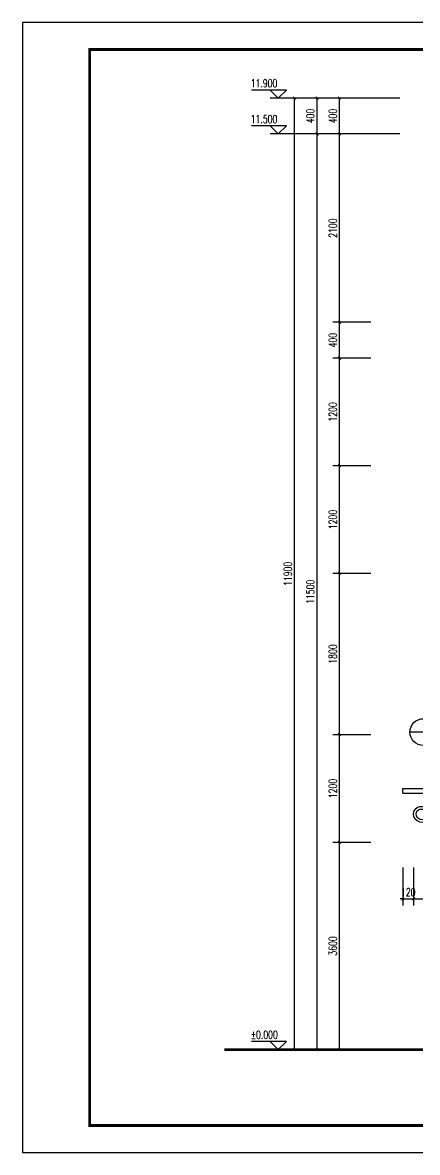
# Model space of a CAD drawing. Extents: x 63793 to 231107, y 20849 to 337643.
# Drawn here: x 139055 to 143463, y 47241 to 59841 of the extents above; entities that cross this region are included whole.
import ezdxf

# ---------------------------------------------------------------- set-up
doc = ezdxf.new("R2010")
doc.units = 0
doc.header["$LTSCALE"] = 1000
doc.header["$MEASUREMENT"] = 0
for name, color, linetype in [('A-ELEV-玻璃幕墙', 142, 'Continuous'), ('AXIS', 3, 'Continuous'), ('DIM_ELEV', 3, 'Continuous'), ('PUB_DIM', 3, 'Continuous'), ('PUB_TEXT', 7, 'Continuous'), ('PUB_TITLE', 4, 'Continuous')]:
    doc.layers.add(name, color=color, linetype=linetype)
doc.styles.add('_TCH_DIM', font='SIMPLEX', dxfattribs={"bigfont": 'GBCBIG'})
doc.styles.add('_TCH_DIM_T3', font='SIMPLEX', dxfattribs={"width": 0.705882, "bigfont": 'GBCBIG'})
doc.dimstyles.new('_TCH_ARCH&&30', dxfattribs={"dimtxt": 89.25, "dimasz": 30, "dimexe": 75, "dimexo": 90, "dimgap": 30, "dimtad": 1, "dimdec": 0, "dimzin": 0, "dimdsep": 46, "dimtxsty": '_TCH_DIM_T3', "dimblk": 'ARCHTICK', "dimcen": 0.09, "dimclrt": 7, "dimazin": 2, "dimtfac": 1, "dimtdec": 0, "dimtix": 1, "dimtmove": 2, "dimatfit": 3, "dimldrblk": 'ARCHTICK', "dimfxl": 0, "dimtolj": 1, "dimtzin": 0, "dimarcsym": 0})

# ---------------------------------------------------------------- blocks, each defined once
blk = doc.blocks.new('ddd')
at = {"layer": 'A-ELEV-玻璃幕墙'}
for p, q in [((219058, -84048), (216538, -84048)), ((219058, -84098), (216538, -84098)), ((216728, -84248), (216728, -84098)), ((216758, -84248), (216758, -84098)), ((217370, -84248), (217370, -84098)), ((217400, -84248), (217400, -84098)), ((218016, -84248), (218016, -84098)), ((218046, -84248), (218046, -84098)), ((218675, -84248), (218675, -84098)), ((218705, -84248), (218705, -84098)), ((219058, -84098), (219058, -84048)), ((218872, -84248), (216538, -84248)), ((218872, -84278), (216538, -84278)), ((218871, -84389), (216538, -84500)), ((218872, -84419), (216538, -84530))]:
    blk.add_line(p, q, dxfattribs=at)
for centre in [(216949, -84365), (217450, -84350), (218034, -84350), (218588, -84341)]:
    blk.add_circle(centre, 35, dxfattribs=at)
for radius in [58.4, 88.4]:
    blk.add_arc((218850, -84334), radius, 284.4298, 75.5702, dxfattribs=at)
blk = doc.blocks.new('_ArchTick')
at = {"color": 0, "linetype": 'ByBlock', "const_width": 0.4}
blk.add_lwpolyline([(-0.5, -0.5), (0.5, 0.5)], dxfattribs=at)
blk = doc.blocks.new('*D372')
at = {"layer": 'Defpoints', "color": 0, "transparency": 16777216}
for p in [(143420, 50507), (145820, 50507), (145820, 50068)]:
    blk.add_point(p, dxfattribs=at)
at = {"layer": 'PUB_DIM', "color": 0, "lineweight": -2, "transparency": 16777216}
for p, q in [((143420, 50417), (143420, 49993)), ((145820, 50417), (145820, 49993)), ((143420, 50068), (145820, 50068))]:
    blk.add_line(p, q, dxfattribs=at)
at = {"layer": 'PUB_DIM', "color": 0, "lineweight": -2, "transparency": 16777216, "xscale": 30, "yscale": 30, "zscale": 30, "rotation": 180}
blk.add_blockref('_ArchTick', (143420, 50068), dxfattribs=at)
at = {"layer": 'PUB_DIM', "color": 0, "lineweight": -2, "transparency": 16777216, "xscale": 30, "yscale": 30, "zscale": 30}
blk.add_blockref('_ArchTick', (145820, 50068), dxfattribs=at)
at = {"layer": 'PUB_DIM', "color": 7, "transparency": 16777216, "insert": (144620, 50143), "char_height": 89.2, "attachment_point": 5, "style": '_TCH_DIM_T3'}
blk.add_mtext('\\A1;2400', dxfattribs=at)
blk = doc.blocks.new('*D373')
at = {"layer": 'Defpoints', "color": 0, "transparency": 16777216}
for p in [(143300, 50507), (143420, 50507), (143420, 50068)]:
    blk.add_point(p, dxfattribs=at)
at = {"layer": 'PUB_DIM', "color": 0, "lineweight": -2, "transparency": 16777216}
for p, q in [((143300, 50417), (143300, 49993)), ((143420, 50417), (143420, 49993)), ((143300, 50068), (143270, 50068)), ((143300, 50068), (143420, 50068)), ((143420, 50068), (143450, 50068))]:
    blk.add_line(p, q, dxfattribs=at)
at = {"layer": 'PUB_DIM', "color": 0, "lineweight": -2, "transparency": 16777216, "xscale": 30, "yscale": 30, "zscale": 30}
blk.add_blockref('_ArchTick', (143300, 50068), dxfattribs=at)
at = {"layer": 'PUB_DIM', "color": 0, "lineweight": -2, "transparency": 16777216, "xscale": 30, "yscale": 30, "zscale": 30, "rotation": 180}
blk.add_blockref('_ArchTick', (143420, 50068), dxfattribs=at)
at = {"layer": 'PUB_DIM', "color": 7, "transparency": 16777216, "insert": (143360, 50143), "char_height": 89.2, "attachment_point": 5, "style": '_TCH_DIM_T3'}
blk.add_mtext('\\A1;120', dxfattribs=at)
blk = doc.blocks.new('*D374')
at = {"layer": 'Defpoints', "color": 0, "transparency": 16777216}
for p in [(142593, 50699), (143034, 50699), (143034, 48387)]:
    blk.add_point(p, dxfattribs=at)
at = {"layer": 'PUB_DIM', "color": 0, "lineweight": -2, "transparency": 16777216}
for p, q in [((142944, 50699), (142518, 50699)), ((142593, 48387), (142593, 50699)), ((142944, 48387), (142518, 48387))]:
    blk.add_line(p, q, dxfattribs=at)
at = {"layer": 'PUB_DIM', "color": 0, "lineweight": -2, "transparency": 16777216, "xscale": 30, "yscale": 30, "zscale": 30}
for p, rotation in [((142593, 50699), 90), ((142593, 48387), 270)]:
    blk.add_blockref('_ArchTick', p, dxfattribs=dict(at, rotation=rotation))
at = {"layer": 'PUB_DIM', "color": 7, "transparency": 16777216, "insert": (142518, 49543), "char_height": 89.2, "attachment_point": 5, "rotation": 90, "style": '_TCH_DIM_T3'}
blk.add_mtext('\\A1;3600', dxfattribs=at)
blk = doc.blocks.new('*D375')
at = {"layer": 'Defpoints', "color": 0, "transparency": 16777216}
for p in [(142593, 51899), (143034, 51899), (143034, 50699)]:
    blk.add_point(p, dxfattribs=at)
at = {"layer": 'PUB_DIM', "color": 0, "lineweight": -2, "transparency": 16777216}
for p, q in [((142944, 51899), (142518, 51899)), ((142593, 50699), (142593, 51899)), ((142944, 50699), (142518, 50699))]:
    blk.add_line(p, q, dxfattribs=at)
at = {"layer": 'PUB_DIM', "color": 0, "lineweight": -2, "transparency": 16777216, "xscale": 30, "yscale": 30, "zscale": 30}
for p, rotation in [((142593, 51899), 90), ((142593, 50699), 270)]:
    blk.add_blockref('_ArchTick', p, dxfattribs=dict(at, rotation=rotation))
at = {"layer": 'PUB_DIM', "color": 7, "transparency": 16777216, "insert": (142518, 51299), "char_height": 89.2, "attachment_point": 5, "rotation": 90, "style": '_TCH_DIM_T3'}
blk.add_mtext('\\A1;1200', dxfattribs=at)
blk = doc.blocks.new('*D376')
at = {"layer": 'Defpoints', "color": 0, "transparency": 16777216}
for p in [(142593, 53699), (143034, 53699), (143034, 51899)]:
    blk.add_point(p, dxfattribs=at)
at = {"layer": 'PUB_DIM', "color": 0, "lineweight": -2, "transparency": 16777216}
for p, q in [((142944, 53699), (142518, 53699)), ((142593, 51899), (142593, 53699)), ((142944, 51899), (142518, 51899))]:
    blk.add_line(p, q, dxfattribs=at)
at = {"layer": 'PUB_DIM', "color": 0, "lineweight": -2, "transparency": 16777216, "xscale": 30, "yscale": 30, "zscale": 30}
for p, rotation in [((142593, 53699), 90), ((142593, 51899), 270)]:
    blk.add_blockref('_ArchTick', p, dxfattribs=dict(at, rotation=rotation))
at = {"layer": 'PUB_DIM', "color": 7, "transparency": 16777216, "insert": (142518, 52799), "char_height": 89.2, "attachment_point": 5, "rotation": 90, "style": '_TCH_DIM_T3'}
blk.add_mtext('\\A1;1800', dxfattribs=at)
blk = doc.blocks.new('*D377')
at = {"layer": 'Defpoints', "color": 0, "transparency": 16777216}
for p in [(142593, 54899), (143034, 54899), (143034, 53699)]:
    blk.add_point(p, dxfattribs=at)
at = {"layer": 'PUB_DIM', "color": 0, "lineweight": -2, "transparency": 16777216}
for p, q in [((142944, 54899), (142518, 54899)), ((142593, 53699), (142593, 54899)), ((142944, 53699), (142518, 53699))]:
    blk.add_line(p, q, dxfattribs=at)
at = {"layer": 'PUB_DIM', "color": 0, "lineweight": -2, "transparency": 16777216, "xscale": 30, "yscale": 30, "zscale": 30}
for p, rotation in [((142593, 54899), 90), ((142593, 53699), 270)]:
    blk.add_blockref('_ArchTick', p, dxfattribs=dict(at, rotation=rotation))
at = {"layer": 'PUB_DIM', "color": 7, "transparency": 16777216, "insert": (142518, 54299), "char_height": 89.2, "attachment_point": 5, "rotation": 90, "style": '_TCH_DIM_T3'}
blk.add_mtext('\\A1;1200', dxfattribs=at)
blk = doc.blocks.new('*D378')
at = {"layer": 'Defpoints', "color": 0, "transparency": 16777216}
for p in [(142593, 56099), (143034, 56099), (143034, 54899)]:
    blk.add_point(p, dxfattribs=at)
at = {"layer": 'PUB_DIM', "color": 0, "lineweight": -2, "transparency": 16777216}
for p, q in [((142944, 56099), (142518, 56099)), ((142593, 54899), (142593, 56099)), ((142944, 54899), (142518, 54899))]:
    blk.add_line(p, q, dxfattribs=at)
at = {"layer": 'PUB_DIM', "color": 0, "lineweight": -2, "transparency": 16777216, "xscale": 30, "yscale": 30, "zscale": 30}
for p, rotation in [((142593, 56099), 90), ((142593, 54899), 270)]:
    blk.add_blockref('_ArchTick', p, dxfattribs=dict(at, rotation=rotation))
at = {"layer": 'PUB_DIM', "color": 7, "transparency": 16777216, "insert": (142518, 55499), "char_height": 89.2, "attachment_point": 5, "rotation": 90, "style": '_TCH_DIM_T3'}
blk.add_mtext('\\A1;1200', dxfattribs=at)
blk = doc.blocks.new('*D379')
at = {"layer": 'Defpoints', "color": 0, "transparency": 16777216}
for p in [(142593, 56499), (143034, 56499), (143034, 56099)]:
    blk.add_point(p, dxfattribs=at)
at = {"layer": 'PUB_DIM', "color": 0, "lineweight": -2, "transparency": 16777216}
for p, q in [((142944, 56499), (142518, 56499)), ((142593, 56099), (142593, 56499)), ((142944, 56099), (142518, 56099))]:
    blk.add_line(p, q, dxfattribs=at)
at = {"layer": 'PUB_DIM', "color": 0, "lineweight": -2, "transparency": 16777216, "xscale": 30, "yscale": 30, "zscale": 30}
for p, rotation in [((142593, 56499), 90), ((142593, 56099), 270)]:
    blk.add_blockref('_ArchTick', p, dxfattribs=dict(at, rotation=rotation))
at = {"layer": 'PUB_DIM', "color": 7, "transparency": 16777216, "insert": (142518, 56299), "char_height": 89.2, "attachment_point": 5, "rotation": 90, "style": '_TCH_DIM_T3'}
blk.add_mtext('\\A1;400', dxfattribs=at)
blk = doc.blocks.new('*D380')
at = {"layer": 'Defpoints', "color": 0, "transparency": 16777216}
for p in [(142593, 58599), (143034, 58599), (143034, 56499)]:
    blk.add_point(p, dxfattribs=at)
at = {"layer": 'PUB_DIM', "color": 0, "lineweight": -2, "transparency": 16777216}
for p, q in [((142944, 58599), (142518, 58599)), ((142593, 56499), (142593, 58599)), ((142944, 56499), (142518, 56499))]:
    blk.add_line(p, q, dxfattribs=at)
at = {"layer": 'PUB_DIM', "color": 0, "lineweight": -2, "transparency": 16777216, "xscale": 30, "yscale": 30, "zscale": 30}
for p, rotation in [((142593, 58599), 90), ((142593, 56499), 270)]:
    blk.add_blockref('_ArchTick', p, dxfattribs=dict(at, rotation=rotation))
at = {"layer": 'PUB_DIM', "color": 7, "transparency": 16777216, "insert": (142518, 57549), "char_height": 89.2, "attachment_point": 5, "rotation": 90, "style": '_TCH_DIM_T3'}
blk.add_mtext('\\A1;2100', dxfattribs=at)
blk = doc.blocks.new('*D381')
at = {"layer": 'Defpoints', "color": 0, "transparency": 16777216}
for p in [(142593, 58999), (143034, 58999), (143034, 58599)]:
    blk.add_point(p, dxfattribs=at)
at = {"layer": 'PUB_DIM', "color": 0, "lineweight": -2, "transparency": 16777216}
for p, q in [((142944, 58999), (142518, 58999)), ((142593, 58599), (142593, 58999)), ((142944, 58599), (142518, 58599))]:
    blk.add_line(p, q, dxfattribs=at)
at = {"layer": 'PUB_DIM', "color": 0, "lineweight": -2, "transparency": 16777216, "xscale": 30, "yscale": 30, "zscale": 30}
for p, rotation in [((142593, 58999), 90), ((142593, 58599), 270)]:
    blk.add_blockref('_ArchTick', p, dxfattribs=dict(at, rotation=rotation))
at = {"layer": 'PUB_DIM', "color": 7, "transparency": 16777216, "insert": (142518, 58799), "char_height": 89.2, "attachment_point": 5, "rotation": 90, "style": '_TCH_DIM_T3'}
blk.add_mtext('\\A1;400', dxfattribs=at)
blk = doc.blocks.new('*D382')
at = {"layer": 'AXIS', "color": 0, "lineweight": -2, "transparency": 16777216}
for p, q in [((142609, 58999), (142016, 58999)), ((142091, 48387), (142091, 58999)), ((142609, 48387), (142016, 48387))]:
    blk.add_line(p, q, dxfattribs=at)
at = {"layer": 'Defpoints', "color": 0, "transparency": 16777216}
for p in [(142091, 58999), (142699, 58999), (142699, 48387)]:
    blk.add_point(p, dxfattribs=at)
at = {"layer": 'AXIS', "color": 0, "lineweight": -2, "transparency": 16777216, "xscale": 30, "yscale": 30, "zscale": 30}
for p, rotation in [((142091, 58999), 90), ((142091, 48387), 270)]:
    blk.add_blockref('_ArchTick', p, dxfattribs=dict(at, rotation=rotation))
at = {"layer": 'AXIS', "color": 7, "transparency": 16777216, "insert": (142017, 53693), "char_height": 89.2, "attachment_point": 5, "rotation": 90, "style": '_TCH_DIM_T3'}
blk.add_mtext('\\A1;11900', dxfattribs=at)
blk = doc.blocks.new('*D383')
at = {"layer": 'AXIS', "color": 0, "lineweight": -2, "transparency": 16777216}
for p, q in [((142625, 58599), (142267, 58599)), ((142342, 48387), (142342, 58599)), ((142625, 48387), (142267, 48387))]:
    blk.add_line(p, q, dxfattribs=at)
at = {"layer": 'Defpoints', "color": 0, "transparency": 16777216}
for p in [(142342, 58599), (142715, 58599), (142715, 48387)]:
    blk.add_point(p, dxfattribs=at)
at = {"layer": 'AXIS', "color": 0, "lineweight": -2, "transparency": 16777216, "xscale": 30, "yscale": 30, "zscale": 30}
for p, rotation in [((142342, 58599), 90), ((142342, 48387), 270)]:
    blk.add_blockref('_ArchTick', p, dxfattribs=dict(at, rotation=rotation))
at = {"layer": 'AXIS', "color": 7, "transparency": 16777216, "insert": (142267, 53493), "char_height": 89.2, "attachment_point": 5, "rotation": 90, "style": '_TCH_DIM_T3'}
blk.add_mtext('\\A1;11500', dxfattribs=at)
blk = doc.blocks.new('*D384')
at = {"layer": 'AXIS', "color": 0, "lineweight": -2, "transparency": 16777216}
for p, q in [((142625, 58999), (142267, 58999)), ((142342, 58599), (142342, 58999)), ((142625, 58599), (142267, 58599))]:
    blk.add_line(p, q, dxfattribs=at)
at = {"layer": 'Defpoints', "color": 0, "transparency": 16777216}
for p in [(142342, 58999), (142715, 58999), (142715, 58599)]:
    blk.add_point(p, dxfattribs=at)
at = {"layer": 'AXIS', "color": 0, "lineweight": -2, "transparency": 16777216, "xscale": 30, "yscale": 30, "zscale": 30}
for p, rotation in [((142342, 58999), 90), ((142342, 58599), 270)]:
    blk.add_blockref('_ArchTick', p, dxfattribs=dict(at, rotation=rotation))
at = {"layer": 'AXIS', "color": 7, "transparency": 16777216, "insert": (142267, 58799), "char_height": 89.2, "attachment_point": 5, "rotation": 90, "style": '_TCH_DIM_T3'}
blk.add_mtext('\\A1;400', dxfattribs=at)

msp = doc.modelspace()

# ---------------------------------------------------------------- linework, layer by layer
at = {"const_width": 30}
msp.add_lwpolyline([(150597.6, 48387.1), (141307.2, 48387.1)], dxfattribs=at)
at = {"layer": 'DIM_ELEV'}
for p, q in [((141999.2, 59088.9), (141610.4, 59088.9)), ((141909.2, 58998.9), (141819.2, 59088.9)), ((143264.9, 58998.9), (141819.2, 58998.9)), ((141909.2, 58998.9), (141999.2, 59088.9)), ((141999.2, 58688.9), (141610.4, 58688.9)), ((141909.2, 58598.9), (141819.2, 58688.9)), ((143264.9, 58598.9), (141819.2, 58598.9)), ((141909.2, 58598.9), (141999.2, 58688.9)), ((143679.4, 51928.2), (143379.4, 51928.2)), ((141999.2, 48477.1), (141610.4, 48477.1)), ((141909.2, 48387.1), (141819.2, 48477.1)), ((143264.9, 48387.1), (141819.2, 48387.1)), ((141909.2, 48387.1), (141999.2, 48477.1))]:
    msp.add_line(p, q, dxfattribs=at)
msp.add_circle((143529.4, 51928.2), 150, dxfattribs=at)
at = {"layer": 'PUB_TITLE'}
msp.add_lwpolyline([(139054.7, 47241.1), (165814.7, 47241.1), (165814.7, 59841.1), (139054.7, 59841.1)], close=True, dxfattribs=at)
at = {"layer": 'PUB_TITLE', "const_width": 30}
msp.add_lwpolyline([(139804.7, 47541.1), (165514.7, 47541.1), (165514.7, 59541.1), (139804.7, 59541.1)], close=True, dxfattribs=at)

# ---------------------------------------------------------------- block references
at = {"xscale": -1}
msp.add_blockref('ddd', (362357.5, 135347.1), dxfattribs=at)

# ---------------------------------------------------------------- texts
at = {"layer": 'PUB_TEXT', "style": '_TCH_DIM', "width": 0.705882}
for s, p in [('11.900', (141601.4, 59120.4)), ('11.500', (141601.4, 58720.4)), ('%%P0.000', (141601.4, 48508.6))]:
    msp.add_text(s, height=89.25, dxfattribs=at).set_placement(p)

# ---------------------------------------------------------------- dimensions: what is measured, and where the dimension line sits
at = {"layer": 'AXIS'}
for p1, p2, distance, text, picture, middle in [((142699.5, 48387.1), (142699.5, 58998.9), 608, '11900', '*D382', (142016.8, 53693)), ((142714.6, 58598.9), (142714.6, 58998.9), 372.6, '400', '*D384', (142267.4, 58798.9)), ((142714.6, 48387.1), (142714.6, 58598.9), 372.6, '11500', '*D383', (142267.4, 53493))]:
    dim = msp.add_aligned_dim(p1=p1, p2=p2, distance=distance, text=text, dimstyle='_TCH_ARCH&&30', dxfattribs=at)
    dim.commit()
    dim.dimension.update_dxf_attribs({"geometry": picture, "text_midpoint": middle})
at = {"layer": 'PUB_DIM'}
for p1, p2, distance, text, picture, middle in [((143034, 58598.9), (143034, 58998.9), 441.3, '400', '*D381', (142518, 58798.9)), ((143034, 56498.9), (143034, 58598.9), 441.3, '2100', '*D380', (142518, 57548.9)), ((143034, 56098.9), (143034, 56498.9), 441.3, '400', '*D379', (142518, 56298.9)), ((143034, 54898.9), (143034, 56098.9), 441.3, '1200', '*D378', (142518, 55498.9)), ((143034, 53698.9), (143034, 54898.9), 441.3, '1200', '*D377', (142518, 54298.9)), ((143034, 51898.9), (143034, 53698.9), 441.3, '1800', '*D376', (142518, 52798.9)), ((143034, 50698.9), (143034, 51898.9), 441.3, '1200', '*D375', (142518, 51298.9)), ((143034, 48387.1), (143034, 50698.9), 441.3, '3600', '*D374', (142518, 49543)), ((143299.6, 50506.6), (143419.6, 50506.6), -438.4, '120', '*D373', (143359.6, 50142.9)), ((143419.6, 50506.6), (145819.6, 50506.6), -438.4, '2400', '*D372', (144619.6, 50142.9))]:
    dim = msp.add_aligned_dim(p1=p1, p2=p2, distance=distance, text=text, dimstyle='_TCH_ARCH&&30', dxfattribs=at)
    dim.commit()
    dim.dimension.update_dxf_attribs({"geometry": picture, "text_midpoint": middle})

doc.saveas('drawing.dxf')
